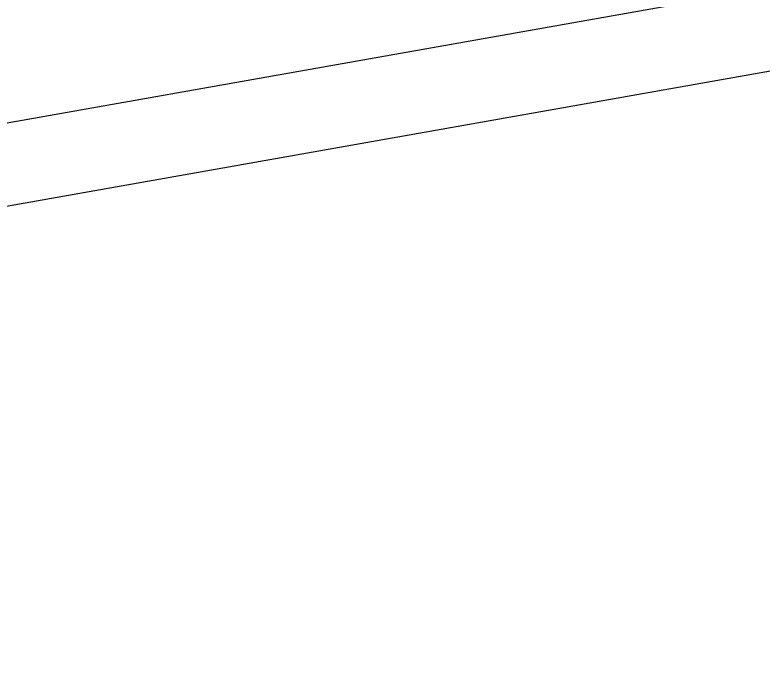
# Model space of a CAD drawing. Header units: millimetres. Extents: x -360149 to 9420325, y 0 to 292181.
# Drawn here: x -194493.15 to -194480.87, y 106287.34 to 106298.26 of the extents above; entities that cross this region are included whole.
import ezdxf
from ezdxf import colors
from ezdxf.entities.mleader import LeaderData, LeaderLine
from ezdxf.math import Vec2, Vec3

# ---------------------------------------------------------------- set-up
doc = ezdxf.new("R2010")
doc.units = ezdxf.units.MM
doc.header["$MEASUREMENT"] = 0
doc.layers.get('0').update_dxf_attribs({"color": 250, "lineweight": 9})
for name, color, linetype, lineweight in [('_АР ТЕКСТ', 250, 'Continuous', 25), ('АР_Отметки', 250, 'Continuous', 15), ('АР_Перегородки витражные', 152, 'Continuous', 13), ('АР_Размеры дверей', 15, 'Continuous', 0), ('АР_Сущ Несущая стена', 202, 'Continuous', 30)]:
    doc.layers.add(name, color=color, linetype=linetype, lineweight=lineweight)
doc.styles.add('ISOCPEUR', font='isocpeur.ttf', dxfattribs={"width": 0.7})

# ---------------------------------------------------------------- blocks, each defined once
blk = doc.blocks.new('_DotSmall')
at = {"color": 0, "linetype": 'ByBlock', "const_width": 0.5}
blk.add_lwpolyline([(-0.0625, 0, 1), (0.0625, 0, 1)], format="xyb", close=True, dxfattribs=at)
blk = doc.blocks.new('стойка витр.')
at = {"lineweight": 0, "ltscale": 100, "transparency": 33554687}
blk.add_lwpolyline([(-91.448, -1.96), (-69.797, -59.055), (-67.796, -59.861), (-55.142, -55.062), (-55.174, -54.292), (-58.743, -53.82), (-59.498, -54.237), (-60.249, -55.695), (-65.379, -57.64), (-65.736, -57.385), (-66.601, -55.105), (-67.029, -55.006), (-67.713, -55.266), (-67.855, -55.58), (-66.99, -57.86), (-67.203, -58.332), (-68.229, -58.721), (-68.586, -58.465), (-90.151, -1.599)], dxfattribs=at)
blk = doc.blocks.new('A$Cae753e6d')
at = {"color": 5, "lineweight": 0, "ltscale": 100, "transparency": 33554687}
blk.add_lwpolyline([(-28.057, -135.283), (31.873, -123.579), (33.005, -121.743), (30.411, -108.461), (29.646, -108.362), (28.579, -111.8), (28.862, -112.614), (30.173, -113.601), (31.224, -118.985), (30.912, -119.295), (28.519, -119.762), (28.35, -120.168), (28.49, -120.886), (28.776, -121.078), (31.169, -120.611), (31.598, -120.9), (31.809, -121.977), (31.496, -122.286), (-28.194, -133.944)], dxfattribs=at)
at = {"layer": 'АР_Перегородки витражные', "rotation": 80.28340479355269}
blk.add_blockref('стойка витр.', (-14.555, -44.816), dxfattribs=at)
blk = doc.blocks.new('A$Cec9b444d')
at = {"color": 241, "ltscale": 100, "true_color": 0xf7abae, "rotation": 359}
blk.add_blockref('A$Cae753e6d', (-263.604, -6176.929), dxfattribs=at)

msp = doc.modelspace()

# ---------------------------------------------------------------- linework, layer by layer
at = {"layer": 'АР_Сущ Несущая стена', "lineweight": 18, "ltscale": 100}
msp.add_arc((-197116.355, 115484.589), 9778.655, 272.592548, 356.6353914, dxfattribs=at)

# ---------------------------------------------------------------- block references
at = {"layer": 'АР_Размеры дверей', "ltscale": 100}
msp.add_blockref('A$Cec9b444d', (-194233.915, 112600.682), dxfattribs=at)

# ---------------------------------------------------------------- leaders
at = {"layer": '_АР ТЕКСТ'}
ml = msp.add_multileader_mtext('Standard', dxfattribs=at)
ml.set_content('{\\W0.8;-2,550}', color=256, style='ISOCPEUR')
ml.set_leader_properties(color=256, linetype='Continuous', lineweight=-1)
ml.set_arrow_properties(name='DOTSMALL')
ml.build(insert=Vec2(0, 0))
ml.multileader.update_dxf_attribs({"has_text_frame": 1, "text_left_attachment_type": 4, "text_right_attachment_type": 4, "dogleg_length": 100, "arrow_head_size": 180})
ctx = ml.context
ctx.base_point, ctx.char_height, ctx.arrow_head_size, ctx.landing_gap_size, ctx.plane_origin = Vec3(-302775.822, 123943.264, -1.962), 250, 180, 50, Vec3(-302295.489, 121699.245, -1.962)
ctx.left_attachment, ctx.right_attachment = 4, 4
notes = []
notes.append((ctx, [(0, (0, 0, 0), (0, 0), (1, 0), 1, [])]))
ctx.mtext.insert, ctx.mtext.width, ctx.mtext.defined_height, ctx.mtext.line_spacing_style, ctx.mtext.flow_direction = Vec3(-302725.822, 124276.597, -1.962), 801.08641, 330.71, 2, 5
ml = msp.add_multileader_mtext('Standard', dxfattribs=at)
ml.set_content('{\\W0.8;-2,550}', color=256, style='ISOCPEUR')
ml.set_leader_properties(color=256, linetype='Continuous', lineweight=-1)
ml.set_arrow_properties(name='DOTSMALL')
ml.build(insert=Vec2(0, 0))
ml.multileader.update_dxf_attribs({"has_text_frame": 1, "text_left_attachment_type": 4, "text_right_attachment_type": 4, "dogleg_length": 100, "arrow_head_size": 180})
ctx = ml.context
ctx.base_point, ctx.char_height, ctx.arrow_head_size, ctx.landing_gap_size, ctx.plane_origin = Vec3(-314736.015, 120073.276, -1.962), 250, 180, 50, Vec3(-314255.682, 117829.258, -1.962)
ctx.left_attachment, ctx.right_attachment = 4, 4
notes.append((ctx, [(0, (0, 0, 0), (0, 0), (1, 0), 1, [])]))
ctx.mtext.insert, ctx.mtext.width, ctx.mtext.defined_height, ctx.mtext.line_spacing_style, ctx.mtext.flow_direction = Vec3(-314686.015, 120406.61, -1.962), 801.08641, 330.71, 2, 5
at = {"layer": 'АР_Отметки'}
ml = msp.add_multileader_mtext('Standard', dxfattribs=at)
ml.set_content('%%P0,000', color=256, style='ISOCPEUR')
ml.set_leader_properties(color=256, linetype='Continuous', lineweight=-1)
ml.set_arrow_properties(name='DOTSMALL')
ml.build(insert=Vec2(0, 0))
ml.multileader.update_dxf_attribs({"has_text_frame": 1, "text_left_attachment_type": 4, "text_right_attachment_type": 4, "dogleg_length": 100, "arrow_head_size": 180})
ctx = ml.context
ctx.base_point, ctx.char_height, ctx.arrow_head_size, ctx.landing_gap_size, ctx.plane_origin = Vec3(-195756.554, 128483.825, -0.16), 250, 180, 50, Vec3(-198827.636, 126894.276, -0.16)
ctx.left_attachment, ctx.right_attachment = 4, 4
notes.append((ctx, [(0, (0, 0, 0), (0, 0), (1, 0), 1, [])]))
ctx.mtext.insert, ctx.mtext.width, ctx.mtext.line_spacing_style, ctx.mtext.flow_direction = Vec3(-195706.554, 128817.158, -0.16), 852.69703, 2, 5
ml = msp.add_multileader_mtext('Standard', dxfattribs=at)
ml.set_content('{\\W0.8;-2,250}', color=256, style='ISOCPEUR')
ml.set_leader_properties(color=256, linetype='Continuous', lineweight=-1)
ml.set_arrow_properties(name='DOTSMALL')
ml.build(insert=Vec2(0, 0))
ml.multileader.update_dxf_attribs({"has_text_frame": 1, "text_left_attachment_type": 4, "text_right_attachment_type": 4, "dogleg_length": 100, "arrow_head_size": 180})
ctx = ml.context
ctx.base_point, ctx.char_height, ctx.arrow_head_size, ctx.landing_gap_size, ctx.plane_origin = Vec3(-296774.143, 128156.954), 250, 180, 50, Vec3(-296855.536, 126878.835)
ctx.left_attachment, ctx.right_attachment = 4, 4
notes.append((ctx, [(0, (0, 0, 0), (0, 0), (1, 0), 1, [])]))
ctx.mtext.insert, ctx.mtext.width, ctx.mtext.defined_height, ctx.mtext.line_spacing_style, ctx.mtext.flow_direction = Vec3(-296724.143, 128490.288), 769.98896, 343.888, 2, 5
ml = msp.add_multileader_mtext('Standard', dxfattribs=at)
ml.set_content('%%P0,000', color=256, style='ISOCPEUR')
ml.set_leader_properties(color=256, linetype='Continuous', lineweight=-1)
ml.set_arrow_properties(name='DOTSMALL')
ml.build(insert=Vec2(0, 0))
ml.multileader.update_dxf_attribs({"has_text_frame": 1, "text_left_attachment_type": 4, "text_right_attachment_type": 4, "dogleg_length": 100, "arrow_head_size": 180})
ctx = ml.context
ctx.base_point, ctx.char_height, ctx.arrow_head_size, ctx.landing_gap_size, ctx.plane_origin = Vec3(-202684.24, 121780.852, -0.16), 250, 180, 50, Vec3(-205755.321, 120191.304, -0.16)
ctx.left_attachment, ctx.right_attachment = 4, 4
notes.append((ctx, [(0, (0, 0, 0), (0, 0), (1, 0), 1, [])]))
ctx.mtext.insert, ctx.mtext.width, ctx.mtext.line_spacing_style, ctx.mtext.flow_direction = Vec3(-202634.24, 122114.186, -0.16), 852.69703, 2, 5
ml = msp.add_multileader_mtext('Standard', dxfattribs=at)
ml.set_content('{\\W0.8;-2,250}', color=256, style='ISOCPEUR')
ml.set_leader_properties(color=256, linetype='Continuous', lineweight=-1)
ml.set_arrow_properties(name='DOTSMALL')
ml.build(insert=Vec2(0, 0))
ml.multileader.update_dxf_attribs({"has_text_frame": 1, "text_left_attachment_type": 4, "text_right_attachment_type": 4, "dogleg_length": 100, "arrow_head_size": 180})
ctx = ml.context
ctx.base_point, ctx.char_height, ctx.arrow_head_size, ctx.landing_gap_size, ctx.plane_origin = Vec3(-298305.796, 120267.042, 0), 250, 180, 50, Vec3(-302964.305, 116414.735, 0)
ctx.left_attachment, ctx.right_attachment = 4, 4
notes.append((ctx, [(0, (0, 0, 0), (0, 0), (1, 0), 1, [])]))
ctx.mtext.insert, ctx.mtext.width, ctx.mtext.defined_height, ctx.mtext.line_spacing_style, ctx.mtext.flow_direction = Vec3(-298255.796, 120600.375, 0), 769.98896, 343.888, 2, 5
ml = msp.add_multileader_mtext('Standard', dxfattribs=at)
ml.set_content('{\\W0.8;-2,250}', color=256, style='ISOCPEUR')
ml.set_leader_properties(color=256, linetype='Continuous', lineweight=-1)
ml.set_arrow_properties(name='DOTSMALL')
ml.build(insert=Vec2(0, 0))
ml.multileader.update_dxf_attribs({"has_text_frame": 1, "text_left_attachment_type": 4, "text_right_attachment_type": 4, "dogleg_length": 100, "arrow_head_size": 180})
ctx = ml.context
ctx.base_point, ctx.char_height, ctx.arrow_head_size, ctx.landing_gap_size, ctx.plane_origin = Vec3(-335903.247, 116985.857, 0), 250, 180, 50, Vec3(-337173.964, 115928.763, 0)
ctx.left_attachment, ctx.right_attachment = 4, 4
notes.append((ctx, [(0, (0, 0, 0), (0, 0), (1, 0), 1, [])]))
ctx.mtext.insert, ctx.mtext.width, ctx.mtext.defined_height, ctx.mtext.line_spacing_style, ctx.mtext.flow_direction = Vec3(-335853.247, 117319.19, 0), 769.98896, 343.888, 2, 5
ml = msp.add_multileader_mtext('Standard', dxfattribs=at)
ml.set_content('{\\W0.8;-2,650}', color=256, style='ISOCPEUR')
ml.set_leader_properties(color=256, linetype='Continuous', lineweight=-1)
ml.set_arrow_properties(name='DOTSMALL')
ml.build(insert=Vec2(0, 0))
ml.multileader.update_dxf_attribs({"has_text_frame": 1, "text_left_attachment_type": 4, "text_right_attachment_type": 4, "dogleg_length": 100, "arrow_head_size": 180})
ctx = ml.context
ctx.base_point, ctx.char_height, ctx.arrow_head_size, ctx.landing_gap_size, ctx.plane_origin = Vec3(-302334.962, 113770.418), 250, 180, 50, Vec3(-302336.256, 112502.854)
ctx.left_attachment, ctx.right_attachment = 4, 4
notes.append((ctx, [(0, (0, 0, 0), (0, 0), (1, 0), 1, [])]))
ctx.mtext.insert, ctx.mtext.width, ctx.mtext.defined_height, ctx.mtext.line_spacing_style, ctx.mtext.flow_direction = Vec3(-302284.962, 114103.752), 881.18578, 430.987, 2, 5
for ctx, leaders in notes:
    for number, flags, end, landing, length, lines in leaders:
        leader = LeaderData()
        leader.index, (leader.has_last_leader_line, leader.has_dogleg_vector, leader.attachment_direction) = number, flags
        leader.last_leader_point, leader.dogleg_vector, leader.dogleg_length = Vec3(end), Vec3(landing), length
        for number, points, colour, breaks in lines:
            line = LeaderLine()
            line.index, line.vertices, line.color, line.breaks = number, Vec3.list(points), colors.encode_raw_color(colour), breaks
            leader.lines.append(line)
        ctx.leaders.append(leader)

doc.saveas('drawing.dxf')
